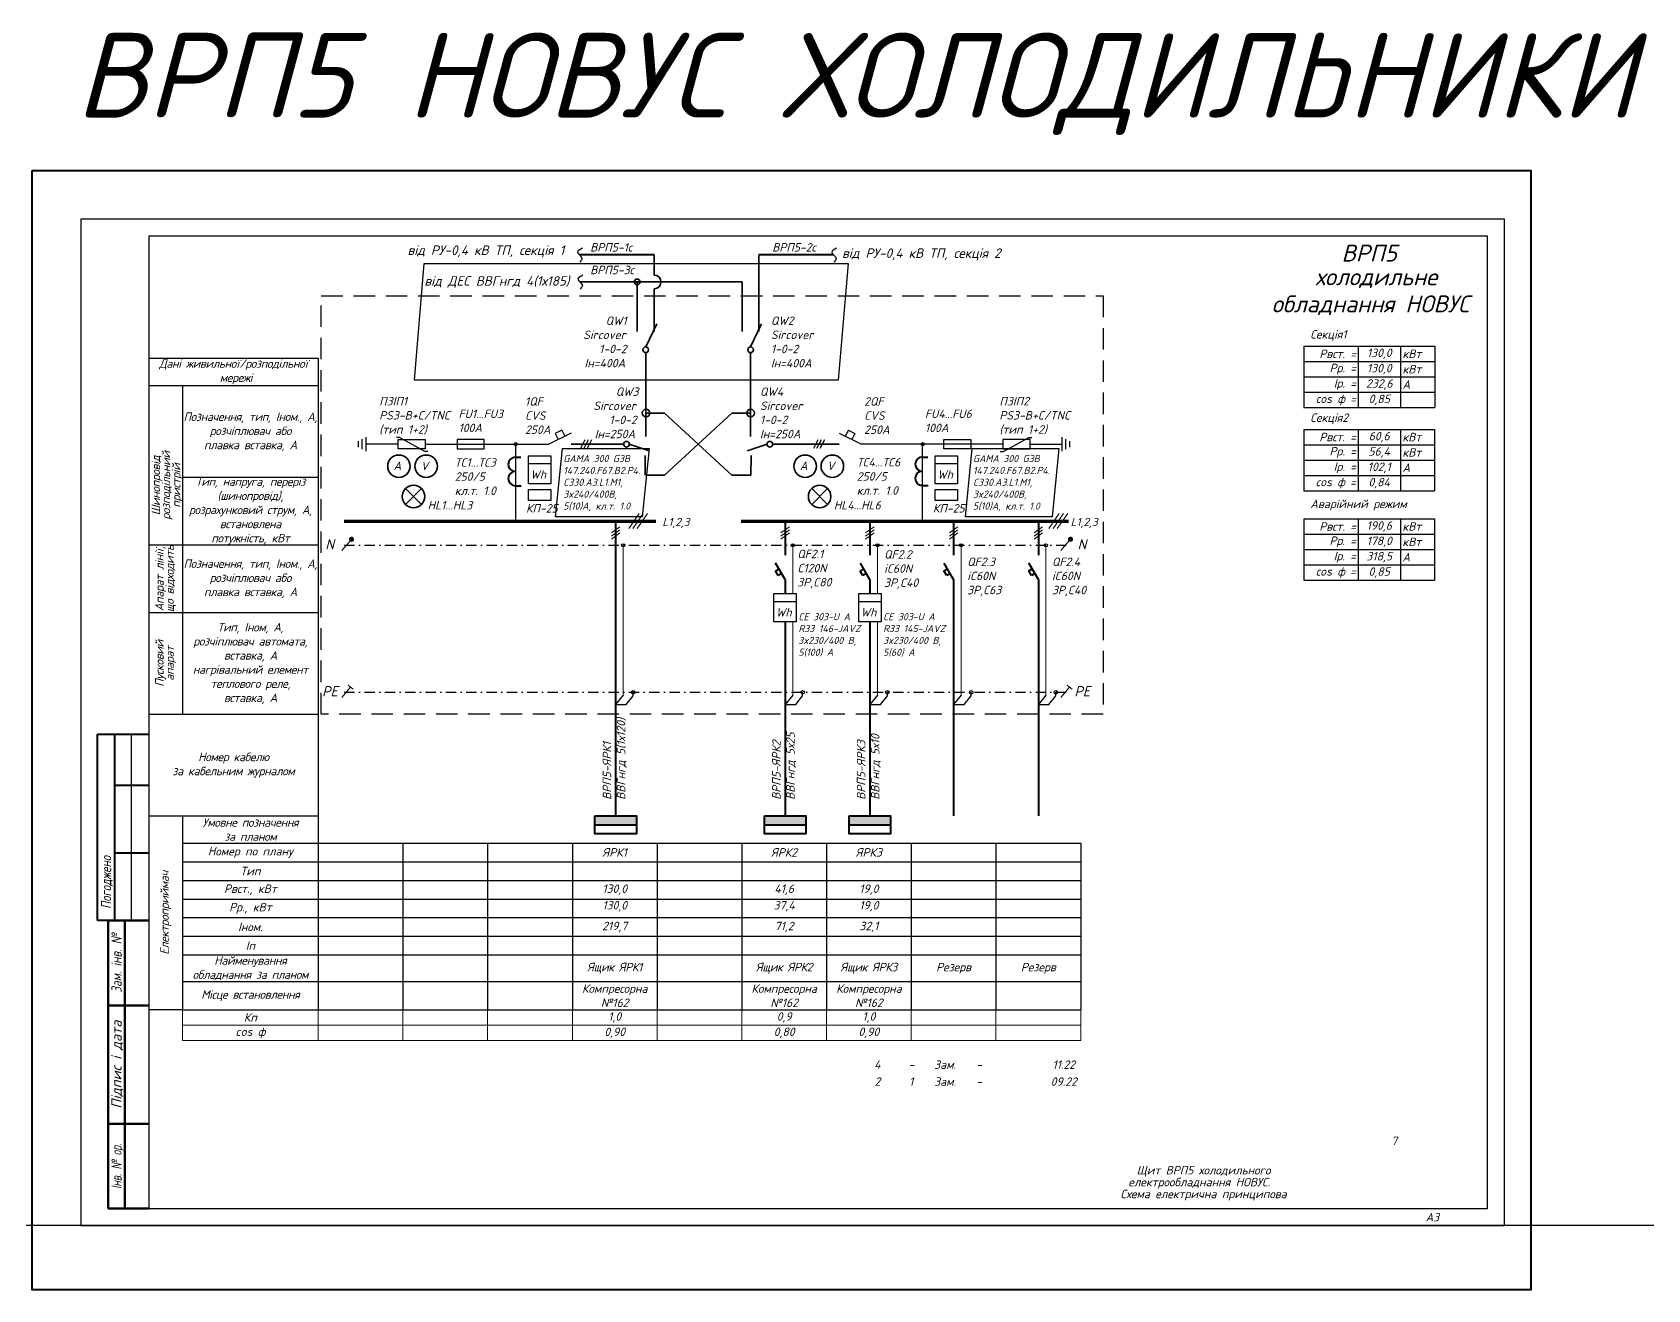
# Model space of a CAD drawing. Header units: millimetres. Extents: x -122434 to 1506205, y -201405 to 386015.
# Drawn here: x 366656 to 414320, y 152711 to 189816 of the extents above; entities that cross this region are included whole.
import ezdxf
from ezdxf.enums import TextEntityAlignment as Align

# ---------------------------------------------------------------- set-up
doc = ezdxf.new("R2010")
doc.units = ezdxf.units.MM
doc.linetypes.add('DASHDOTX2', pattern=[2, 1, -0.5, 0, -0.5])
doc.linetypes.add('DASHED', pattern=[9.525, 6.35, -3.175])
doc.layers.get('Defpoints').update_dxf_attribs({"color": 4})
for name, color, linetype in [('Cхема', 7, 'Continuous'), ('E_Зміни', 7, 'Continuous'), ('Схема', 7, 'Continuous')]:
    doc.layers.add(name, color=color, linetype=linetype)
doc.layers.add('Рамка внешняя', color=4, linetype='Continuous', lineweight=30, plot=False)
doc.styles.add('GOST 2.304', font='isocpeui.ttf')
doc.styles.add('ICO', font='isocpeui.ttf')
doc.styles.add('ГОСТ 2.304', font='isocpeui.ttf')
doc.styles.add('СГЕНЕРИР_СТИЛЬ_7', font='isocpeui.ttf')

# ---------------------------------------------------------------- blocks, each defined once
blk = doc.blocks.new('*T215')
at = {"color": 0, "lineweight": -2, "transparency": 16777216}
for p, q in [((0, 0), (26500, 0)), ((0, 0), (0, -4919)), ((4000, 0), (4000, -4919)), ((6500, 0), (6500, -4919)), ((9000, 0), (9000, -4919)), ((11500, 0), (11500, -4919)), ((14000, 0), (14000, -4919)), ((16500, 0), (16500, -4919)), ((19000, 0), (19000, -4919)), ((21500, 0), (21500, -4919)), ((24000, 0), (24000, -4919)), ((26500, 0), (26500, -4919)), ((0, -550), (26500, -550)), ((0, -1100), (26500, -1100)), ((0, -1650), (26500, -1650)), ((0, -2200), (26500, -2200)), ((0, -2750), (26500, -2750)), ((0, -3300), (26500, -3300)), ((0, -4087), (26500, -4087)), ((0, -4919), (26500, -4919))]:
    blk.add_line(p, q, dxfattribs=at)
at = {"layer": 'Defpoints', "color": 8, "linetype": 'ByBlock', "lineweight": 0, "transparency": 16777216}
for p, q in [((0, -4919), (0, -5826)), ((4000, -4919), (4000, -5826)), ((6500, -4919), (6500, -5826)), ((9000, -4919), (9000, -5826)), ((11500, -4919), (11500, -5826)), ((14000, -4919), (14000, -5826)), ((16500, -4919), (16500, -5826)), ((19000, -4919), (19000, -5826)), ((21500, -4919), (21500, -5826)), ((24000, -4919), (24000, -5826)), ((26500, -4919), (26500, -5826)), ((0, -5373), (26500, -5373)), ((0, -5826), (26500, -5826))]:
    blk.add_line(p, q, dxfattribs=at)
at = {"color": 0, "transparency": 16777216, "char_height": 250, "style": 'ГОСТ 2.304'}
for s, insert, width, attachment_point in [('Номер по плану', (2000, -275), 3880, 5), ('ЯРК1', (12750, -275), 2380, 5), ('ЯРК2', (17750, -275), 2380, 5), ('ЯРК3', (20250, -275), 2380, 5), ('Тип', (2000, -825), 3880, 5), ('Рвст., кВт', (2000, -1375), 3880, 5), ('130,0', (12750, -1375), 2380, 5), ('41,6', (17750, -1375), 2380, 5), ('19,0', (20250, -1375), 2380, 5), ('Рр., кВт', (2000, -1925), 3880, 5), ('130,0', (12750, -1710), 2380, 2), ('37,4', (17750, -1710), 2380, 2), ('19,0', (20250, -1710), 2380, 2), ('Іном.', (2000, -2475), 3880, 5), ('219,7', (12750, -2475), 2380, 5), ('71,2', (17750, -2475), 2380, 5), ('32,1', (20250, -2475), 2380, 5), ('Іп', (2000, -3025), 3880, 5), ('{\\T0.95;\\C7;Найменування обладнання за планом}', (2000, -3693), 3880, 5), ('{\\T0.95;Ящик ЯРК1}', (12750, -3693), 2380, 5), ('{\\T0.95;Ящик ЯРК2}', (17750, -3693), 2380, 5), ('{\\T0.95;Ящик ЯРК3}', (20250, -3693), 2380, 5), ('Резерв', (22750, -3693), 2380, 5), ('Резерв', (25250, -3693), 2380, 5), ('Компресорна №162', (12750, -4503), 2380, 5), ('Компресорна №162', (17750, -4503), 2380, 5), ('Компресорна №162', (20250, -4503), 2380, 5), ('{\\T0.95;\\C7;Місце встановлення}', (2000, -4503), 3880, 5)]:
    blk.add_mtext(s, dxfattribs=dict(at, insert=insert, width=width, attachment_point=attachment_point))
at = {"color": 7, "true_color": 0xffffff, "transparency": 16777216, "char_height": 250, "attachment_point": 5, "style": 'ГОСТ 2.304'}
for s, insert, width in [('Кп', (2000, -5146), 3880), ('1,0', (12750, -5146), 2380), ('0,9', (17750, -5146), 2380), ('1,0', (20250, -5146), 2380), ('cos ф', (2000, -5599), 3880), ('0,90', (12750, -5599), 2380), ('0,80', (17750, -5599), 2380), ('0,90', (20250, -5599), 2380)]:
    blk.add_mtext(s, dxfattribs=dict(at, insert=insert, width=width))
blk = doc.blocks.new('*T212')
at = {"color": 0, "lineweight": -2, "transparency": 16777216}
for p, q in [((0, 0), (3860, 0)), ((0, 0), (0, -1813)), ((1600, 0), (1600, -1813)), ((2850, 0), (2850, -1813)), ((3860, 0), (3860, -1813)), ((0, -453), (3860, -453)), ((0, -907), (3860, -907)), ((0, -1360), (3860, -1360)), ((0, -1813), (3860, -1813))]:
    blk.add_line(p, q, dxfattribs=at)
at = {"color": 0, "transparency": 16777216, "char_height": 250, "style": 'ГОСТ 2.304'}
for s, insert, width, attachment_point in [('Рвст. =', (1540, -227), 1480, 6), ('130,0', (2225, -227), 1130, 5), ('кВт', (2910, -227), 890, 4), ('Рр. =', (1540, -680), 1480, 6), ('130,0', (2225, -680), 1130, 5), ('кВт', (2910, -680), 890, 4), ('Ір. =', (1540, -1133), 1480, 6), ('232,6', (2225, -1133), 1130, 5), ('А', (2910, -1133), 890, 4), ('сos ф =', (1540, -1587), 1480, 6), ('0,85', (2225, -1587), 1130, 5)]:
    blk.add_mtext(s, dxfattribs=dict(at, insert=insert, width=width, attachment_point=attachment_point))
blk = doc.blocks.new('*T213')
at = {"color": 0, "lineweight": -2, "transparency": 16777216}
for p, q in [((0, 0), (1600, 0)), ((0, 0), (0, -1813)), ((1600, 0), (1600, -1813)), ((2850, 0), (3860, 0)), ((2850, 0), (2850, -1813)), ((3860, 0), (3860, -1813)), ((0, -453), (3860, -453)), ((0, -907), (3860, -907)), ((0, -1360), (3860, -1360)), ((0, -1813), (3860, -1813))]:
    blk.add_line(p, q, dxfattribs=at)
at = {"color": 0, "linetype": 'ByBlock', "lineweight": -2, "transparency": 16777216}
blk.add_line((1600, 0), (2850, 0), dxfattribs=at)
at = {"color": 0, "transparency": 16777216, "char_height": 250, "style": 'ГОСТ 2.304'}
for s, insert, width, attachment_point in [('Рвст. =', (1540, -227), 1480, 6), ('60,6', (2225, -227), 1130, 5), ('кВт', (2910, -227), 890, 4), ('Рр. =', (1540, -680), 1480, 6), ('56,4', (2225, -680), 1130, 5), ('кВт', (2910, -680), 890, 4), ('Ір. =', (1540, -1133), 1480, 6), ('102,1', (2225, -1133), 1130, 5), ('А', (2910, -1133), 890, 4), ('сos ф =', (1540, -1587), 1480, 6), ('0,84', (2225, -1587), 1130, 5)]:
    blk.add_mtext(s, dxfattribs=dict(at, insert=insert, width=width, attachment_point=attachment_point))
blk = doc.blocks.new('*T214')
at = {"color": 0, "lineweight": -2, "transparency": 16777216}
for p, q in [((0, 0), (1600, 0)), ((0, 0), (0, -1813)), ((1600, 0), (1600, -1813)), ((2850, 0), (3860, 0)), ((2850, 0), (2850, -1813)), ((3860, 0), (3860, -1813)), ((0, -453), (3860, -453)), ((0, -907), (3860, -907)), ((0, -1360), (3860, -1360)), ((0, -1813), (3860, -1813))]:
    blk.add_line(p, q, dxfattribs=at)
at = {"color": 0, "linetype": 'ByBlock', "lineweight": -2, "transparency": 16777216}
blk.add_line((1600, 0), (2850, 0), dxfattribs=at)
at = {"color": 0, "transparency": 16777216, "char_height": 250, "style": 'ГОСТ 2.304'}
for s, insert, width, attachment_point in [('Рвст. =', (1540, -227), 1480, 6), ('190,6', (2225, -227), 1130, 5), ('кВт', (2910, -227), 890, 4), ('Рр. =', (1540, -680), 1480, 6), ('178,0', (2225, -680), 1130, 5), ('кВт', (2910, -680), 890, 4), ('Ір. =', (1540, -1133), 1480, 6), ('318,5', (2225, -1133), 1130, 5), ('А', (2910, -1133), 890, 4), ('сos ф =', (1540, -1587), 1480, 6), ('0,85', (2225, -1587), 1130, 5)]:
    blk.add_mtext(s, dxfattribs=dict(at, insert=insert, width=width, attachment_point=attachment_point))
blk = doc.blocks.new('*U210')
at = {"lineweight": 40}
for p, q in [((4.94, 90), (4.94, 145)), ((4.94, 145), (19.94, 145)), ((9.94, 145), (9.94, 90)), ((9.94, 130), (19.94, 130)), ((9.94, 110), (19.94, 110)), ((19.94, 90), (4.94, 90))]:
    blk.add_line(p, q, dxfattribs=at)
at = {"lineweight": 25}
blk.add_line((14.94, 90), (14.94, 145), dxfattribs=at)
at = {"linetype": 'Continuous', "lineweight": 60}
for p, q in [((8, 5), (8, 90)), ((8, 90), (20, 90)), ((13, 5), (13, 90)), ((8, 65), (20, 65)), ((8, 30), (20, 30)), ((20, 5), (8, 5))]:
    blk.add_line(p, q, dxfattribs=at)
at = {"lineweight": 30, "ltscale": 100}
blk.add_lwpolyline([(20, 5), (415, 5), (415, 292), (20, 292)], close=True, dxfattribs=at)
at = {"layer": 'Рамка внешняя', "ltscale": 100}
blk.add_lwpolyline([(0, 0), (420, 0), (420, 297), (0, 297)], close=True, dxfattribs=at)
at = {"linetype": 'Continuous', "lineweight": 25, "style": 'СГЕНЕРИР_СТИЛЬ_7'}
for s, width, p in [('Погоджено', 0.8, (7.44, 101.27)), ('Зам. інв. №', 0.8, (10.5, 77.5)), ('Інв. № ор.', 0.7, (10.5, 17.5))]:
    blk.add_text(s, height=3, rotation=90, dxfattribs=dict(at, width=width)).set_placement(p, align=Align.MIDDLE_CENTER)
blk.add_text('Підпис і дата', height=3, rotation=90, dxfattribs=at).set_placement((10.5, 47.5), align=Align.MIDDLE_CENTER)
at = {"layer": 'Схема', "linetype": 'Continuous', "style": 'ГОСТ 2.304'}
blk.add_text('А3', height=2.5, dxfattribs=at).set_placement((396.77, 1.24))

msp = doc.modelspace()

# ---------------------------------------------------------------- hatches: boundary and pattern name
at = {"lineweight": 40}
h = msp.add_hatch(color=256, dxfattribs=at)
h.dxf.hatch_style = 1
h.paths.add_polyline_path([(384479, 166690), (383254, 166690), (383254, 166427), (384479, 166427)])
h = msp.add_hatch(color=256, dxfattribs=at)
h.dxf.hatch_style = 1
h.paths.add_polyline_path([(389482, 166690), (388257, 166690), (388257, 166427), (389482, 166427)])
h = msp.add_hatch(color=256, dxfattribs=at)
h.dxf.hatch_style = 1
h.paths.add_polyline_path([(391982, 166690), (390757, 166690), (390757, 166427), (391982, 166427)])

# ---------------------------------------------------------------- linework, layer by layer
at = {"color": 7, "ltscale": 300}
for p, q in [((370090, 183489), (370090, 161968)), ((370090, 180198), (375090, 180198)), ((375090, 180198), (375090, 165890)), ((370090, 179398), (375090, 179398)), ((371090, 179398), (371090, 174690)), ((371090, 176690), (375090, 176690)), ((370090, 174690), (375090, 174690)), ((371090, 174690), (371090, 172690)), ((370090, 172690), (375090, 172690)), ((371090, 172690), (371090, 169690)), ((370090, 169690), (375090, 169690)), ((370090, 166690), (375090, 166690)), ((371090, 166690), (371090, 160971))]:
    msp.add_line(p, q, dxfattribs=at)
at = {"lineweight": 40, "ltscale": 300}
for p, q in [((385005, 183247), (382801, 183247)), ((390299, 183247), (388096, 183247)), ((383867, 175389), (383867, 170860)), ((388869, 173669), (388869, 173252)), ((391369, 173669), (391369, 173252)), ((393840, 173669), (393840, 166690)), ((396340, 173669), (396340, 166690)), ((388869, 172418), (388869, 166690)), ((391369, 172418), (391369, 166690)), ((383867, 170860), (383867, 166690)), ((383254, 166427), (384479, 166427)), ((388257, 166427), (389482, 166427)), ((390757, 166427), (391982, 166427))]:
    msp.add_line(p, q, dxfattribs=at)
at = {"color": 7, "lineweight": 30, "ltscale": 300}
for p, q in [((377487, 177863), (377398, 177863)), ((378237, 177448), (377487, 177863)), ((395308, 177448), (396057, 177863)), ((396057, 177863), (396147, 177863)), ((377448, 177661), (376504, 177661)), ((378326, 177448), (378237, 177448)), ((378248, 177661), (381898, 177661)), ((395297, 177661), (391123, 177661)), ((395218, 177448), (395308, 177448)), ((396096, 177661), (397040, 177661)), ((381295, 177092), (381954, 177092)), ((393300, 177092), (393959, 177092)), ((388539, 173023), (389199, 173023)), ((391039, 173023), (391699, 173023))]:
    msp.add_line(p, q, dxfattribs=at)
at = {"color": 0, "lineweight": 30, "ltscale": 300}
for p, q in [((382552, 177988), (381898, 177661)), ((382282, 178076), (382087, 177979)), ((382087, 177979), (382176, 177801)), ((382282, 178076), (382371, 177898)), ((390464, 177988), (391118, 177661)), ((390734, 178076), (390645, 177898)), ((390734, 178076), (390928, 177979)), ((390928, 177979), (390839, 177801)), ((380920, 175389), (380920, 177661)), ((392925, 175389), (392925, 177661))]:
    msp.add_line(p, q, dxfattribs=at)
at = {"color": 0, "ltscale": 300}
for p, q in [((382960, 177792), (382829, 177530)), ((383058, 177792), (382927, 177530)), ((383156, 177792), (383025, 177530)), ((389832, 177792), (389701, 177530)), ((389930, 177792), (389799, 177530)), ((390028, 177792), (389897, 177530)), ((384090, 170258), (383867, 169978)), ((384181, 169978), (384384, 170239)), ((384384, 170239), (384384, 170339)), ((389093, 170258), (388869, 169978)), ((389184, 169978), (389386, 170239)), ((389386, 170239), (389386, 170339)), ((391593, 170258), (391369, 169978)), ((391684, 169978), (391886, 170239)), ((391886, 170239), (391886, 170339)), ((394063, 170258), (393840, 169978)), ((394154, 169978), (394357, 170239)), ((394357, 170239), (394357, 170339)), ((396563, 170258), (396340, 169978)), ((396654, 169978), (396857, 170239)), ((396857, 170239), (396857, 170339)), ((383858, 169978), (384181, 169978)), ((388860, 169978), (389184, 169978)), ((391360, 169978), (391684, 169978)), ((393831, 169978), (394154, 169978)), ((396331, 169978), (396654, 169978))]:
    msp.add_line(p, q, dxfattribs=at)
at = {"color": 7, "lineweight": 40, "ltscale": 300}
for p, q in [((380910, 177277), (381074, 177277)), ((392915, 177282), (393079, 177282)), ((380910, 176437), (381080, 176437)), ((392915, 176442), (393085, 176442))]:
    msp.add_line(p, q, dxfattribs=at)
at = {"lineweight": 15, "ltscale": 300}
for p, q in [((384559, 175615), (384253, 175178)), ((384683, 175615), (384377, 175178)), ((384807, 175615), (384502, 175178)), ((396957, 175615), (396652, 175178)), ((397081, 175615), (396776, 175178)), ((397206, 175615), (396900, 175178))]:
    msp.add_line(p, q, dxfattribs=at)
at = {"color": 0, "lineweight": 13, "ltscale": 300}
for p, q in [((383742, 175041), (383991, 175226)), ((383742, 174948), (383991, 175133)), ((383742, 174856), (383991, 175041)), ((388745, 175041), (388993, 175226)), ((388745, 174948), (388993, 175133)), ((388745, 174856), (388993, 175041)), ((391245, 175041), (391493, 175226)), ((391245, 174948), (391493, 175133)), ((391245, 174856), (391493, 175041)), ((393715, 175041), (393964, 175226)), ((393715, 174948), (393964, 175133)), ((393715, 174856), (393964, 175041)), ((396215, 175041), (396464, 175226)), ((396215, 174948), (396464, 175133)), ((396215, 174856), (396464, 175041))]:
    msp.add_line(p, q, dxfattribs=at)
at = {"color": 0, "lineweight": 40, "ltscale": 300}
for p, q in [((388869, 175389), (388869, 174384)), ((391369, 175389), (391369, 174384)), ((393840, 175389), (393840, 174384)), ((396340, 175389), (396340, 174384)), ((388585, 173921), (388689, 173981)), ((388869, 173669), (388589, 174149)), ((391085, 173921), (391189, 173981)), ((391369, 173669), (391089, 174149)), ((393556, 173921), (393660, 173981)), ((393840, 173669), (393560, 174149)), ((396056, 173921), (396160, 173981)), ((396340, 173669), (396060, 174149)), ((388665, 173782), (388585, 173921)), ((388769, 173842), (388665, 173782)), ((391165, 173782), (391085, 173921)), ((391269, 173842), (391165, 173782)), ((393636, 173782), (393556, 173921)), ((393740, 173842), (393636, 173782)), ((396136, 173782), (396056, 173921)), ((396240, 173842), (396136, 173782))]:
    msp.add_line(p, q, dxfattribs=at)
at = {"color": 0, "linetype": 'DASHDOTX2', "ltscale": 300}
for p, q in [((375858, 174678), (397236, 174678)), ((375858, 170339), (397236, 170339))]:
    msp.add_line(p, q, dxfattribs=at)
at = {"color": 0, "lineweight": 9, "ltscale": 300}
for p, q in [((384090, 173252), (384090, 174678)), ((389093, 173252), (389093, 174678)), ((391593, 173252), (391593, 174678)), ((394063, 170258), (394063, 174678)), ((396563, 170258), (396563, 174678)), ((384090, 170258), (384090, 173252)), ((389093, 170258), (389093, 172418)), ((391593, 170258), (391593, 172418))]:
    msp.add_line(p, q, dxfattribs=at)
msp.add_xline((1302, 154602), (-1, 0))
at = {"color": 6, "lineweight": 40}
msp.add_lwpolyline([(366656, 185736), (410872, 185736), (410872, 152711), (366656, 152711)], close=True, dxfattribs=at)
at = {"linetype": 'DASHED', "ltscale": 100}
msp.add_lwpolyline([(375180, 182041), (398253, 182041), (398253, 169690), (375180, 169690)], close=True, dxfattribs=at)
at = {"color": 7, "lineweight": 30, "ltscale": 100}
for points in [[(376391, 177515), (376391, 177807)], [(376504, 177458), (376504, 177865)], [(397040, 177458), (397040, 177865)], [(397153, 177515), (397153, 177807)], [(376278, 177573), (376278, 177750)], [(397267, 177573), (397267, 177750)]]:
    msp.add_lwpolyline(points, dxfattribs=at)
for points in [[(377448, 177524), (377448, 177798), (378248, 177798), (378248, 177524)], [(379991, 177524), (379991, 177798), (379191, 177798), (379191, 177524)], [(393554, 177524), (393554, 177798), (394353, 177798), (394353, 177524)], [(396096, 177524), (396096, 177798), (395297, 177798), (395297, 177524)], [(381295, 177321), (381954, 177321), (381954, 176488), (381295, 176488)], [(393300, 177321), (393959, 177321), (393959, 176488), (393300, 176488)], [(381295, 176321), (381954, 176321), (381954, 175995), (381295, 175995)], [(393300, 176321), (393959, 176321), (393959, 175995), (393300, 175995)], [(388539, 173252), (389199, 173252), (389199, 172418), (388539, 172418)], [(391039, 173252), (391699, 173252), (391699, 172418), (391039, 172418)]]:
    msp.add_lwpolyline(points, close=True, dxfattribs=at)
at = {"color": 0, "lineweight": 40, "ltscale": 100, "const_width": 100}
for points in [[(375853, 175389), (385061, 175389)], [(387568, 175389), (397236, 175389)]]:
    msp.add_lwpolyline(points, dxfattribs=at)
at = {"lineweight": 9, "ltscale": 100, "const_width": 75}
for points in [[(376038, 174855, 1), (376113, 174855, 1)], [(397253, 174855, 1), (397328, 174855, 1)]]:
    msp.add_lwpolyline(points, format="xyb", close=True, dxfattribs=at)
at = {"lineweight": 20, "ltscale": 100}
for points in [[(376050, 174828), (375793, 174528)], [(397264, 174828), (397008, 174528)], [(376049, 170490), (375793, 170190)], [(376046, 170492), (376127, 170429), (375972, 170550)], [(397264, 170490), (397008, 170190)], [(397261, 170492), (397342, 170429), (397187, 170550)]]:
    msp.add_lwpolyline(points, dxfattribs=at)
at = {"color": 7, "lineweight": 40, "ltscale": 100}
for points in [[(383254, 166690), (384479, 166690), (384479, 166164), (383254, 166164)], [(388257, 166690), (389482, 166690), (389482, 166164), (388257, 166164)], [(390757, 166690), (391982, 166690), (391982, 166164), (390757, 166164)]]:
    msp.add_lwpolyline(points, close=True, dxfattribs=at)
msp.add_lwpolyline([(371090, 160971), (370090, 160971)])
at = {"color": 0, "lineweight": 30}
for centre in [(380920, 177661), (392925, 177661)]:
    msp.add_circle(centre, 46.3, dxfattribs=at)
at = {"color": 0}
for centre, radius in [((384090, 174678), 46.3), ((389093, 174678), 46.3), ((391593, 174678), 46.3), ((394063, 174678), 46.3), ((396563, 174678), 46.3), ((384384, 170339), 51.8), ((389386, 170339), 51.8), ((391886, 170339), 51.8), ((394357, 170339), 51.8), ((396857, 170339), 51.8)]:
    msp.add_circle(centre, radius, dxfattribs=at)
at = {"color": 7, "lineweight": 40}
for centre in [(380910, 177067), (380910, 176648), (392915, 177072), (392915, 176653)]:
    msp.add_arc(centre, 211, 90, 270, dxfattribs=at)
at = {"color": 7}
for points in [[(382891, 183445), (382747, 183323), (382875, 183142), (382811, 183036)], [(390389, 183445), (390246, 183323), (390373, 183142), (390309, 183036)], [(382901, 182649), (382757, 182527), (382885, 182346), (382821, 182240)]]:
    msp.add_spline(points, degree=3, dxfattribs=at)
at = {"color": 0, "lineweight": 40}
for p in [(388832, 173730), (391332, 173730), (393803, 173730), (396303, 173730)]:
    msp.add_point(p, dxfattribs=at)
at = {"layer": 'Cхема', "lineweight": 35}
for p, q in [((385005, 183247), (385005, 182652)), ((388096, 183247), (388096, 180986)), ((384505, 182451), (384505, 180986)), ((385005, 182249), (385005, 180986)), ((385079, 181217), (384755, 180532)), ((388175, 181217), (387851, 180532)), ((384755, 180365), (384755, 177890)), ((387851, 180365), (387851, 177890)), ((384751, 178580), (385307, 178580)), ((385307, 178580), (387299, 176743)), ((387299, 178580), (385307, 176743)), ((387851, 178580), (387299, 178580)), ((384103, 177661), (382552, 177661)), ((384853, 177470), (384270, 177661)), ((384742, 177328), (384742, 176743)), ((387752, 177470), (388336, 177661)), ((387864, 177328), (387854, 176743)), ((388502, 177661), (390464, 177661)), ((384755, 176743), (385307, 176743)), ((387854, 176743), (387299, 176743)), ((378137, 175885), (377668, 176354)), ((377668, 175885), (378137, 176354)), ((390122, 175885), (389653, 176354)), ((389653, 175885), (390122, 176354))]:
    msp.add_line(p, q, dxfattribs=at)
msp.add_lwpolyline([(387601, 180986), (387601, 182451), (382811, 182451)], dxfattribs=at)
for centre, radius in [((384505, 182451), 83.3), ((384755, 180449), 83.3), ((387851, 180449), 83.3), ((384764, 178580), 111), ((384764, 178580), 111), ((387851, 178580), 111), ((387851, 178580), 111), ((377473, 177010, 0), 332), ((378275, 177010, 0), 332), ((384187, 177661), 83.3), ((388419, 177661), 83.3), ((389460, 177010, 0), 332), ((390262, 177010, 0), 332), ((377902, 176120, 0), 332), ((389887, 176120, 0), 332)]:
    msp.add_circle(centre, radius, dxfattribs=at)
msp.add_arc((385005, 182451), 201, 270, 90, dxfattribs=at)
at = {"layer": 'E_Зміни', "color": 1}
msp.add_lwpolyline([(378222, 182993), (390731, 182993), (390438, 179546), (377929, 179546)], close=True, dxfattribs=at)
at = {"layer": 'E_Зміни', "color": 1, "elevation": 0}
for points in [[(382302, 177537), (384858, 177537), (384655, 175518), (382098, 175518)], [(394391, 177537), (396948, 177537), (396744, 175518), (394188, 175518)]]:
    msp.add_lwpolyline(points, close=True, dxfattribs=at)

# ---------------------------------------------------------------- block references
at = {"xscale": 100, "yscale": 100, "zscale": 100}
msp.add_blockref('*U210', (368090, 154602), dxfattribs=at)
for name, p in [('*T212', (404175, 180556)), ('*T213', (404173, 178099)), ('*T214', (404173, 175460)), ('*T215', (371090, 165890))]:
    msp.add_blockref(name, p)

# ---------------------------------------------------------------- texts
at = {"color": 6, "lineweight": 40, "style": 'GOST 2.304'}
msp.add_text('ВРП5 НОВУС ХОЛОДИЛЬНИКИ', height=2500, dxfattribs=at).set_placement((367930, 187300))
at = {"color": 0, "lineweight": 40}
for s, height, style, p in [('від РУ-0,4 кВ ТП, секція 1', 281.25, 'ГОСТ 2.304', (377727, 183246)), ('ВРП5-1с', 250, 'GOST 2.304', (383115, 183346)), ('ВРП5-2с', 250, 'GOST 2.304', (388488, 183346)), ('ВРП5', 500, 'GOST 2.304', (405287, 183051)), ('від РУ-0,4 кВ ТП, секція 2', 281.25, 'ГОСТ 2.304', (390549, 183159)), ('від ДЕС ВВГнгд 4(1х185) ', 281.25, 'ГОСТ 2.304', (378225, 182338)), ('ВРП5-3с', 250, 'GOST 2.304', (383115, 182677)), ('холодильне ', 500, 'GOST 2.304', (404517, 182351)), ('обладнання НОВУС', 500, 'GOST 2.304', (403227, 181551))]:
    msp.add_text(s, height=height, dxfattribs=dict(at, style=style)).set_placement(p)
at = {"color": 7, "lineweight": 40, "style": 'ГОСТ 2.304'}
for s, p in [('А', (377315, 176900, 0)), ('V', (378116, 176900, 0)), ('Wh', (381353, 176645)), ('А', (389302, 176900, 0)), ('V', (390103, 176900, 0)), ('Wh', (393358, 176645)), ('HL1...HL3', (378322, 175735, 0)), ('HL4...HL6', (390307, 175735, 0)), ('Wh', (388597, 172576)), ('Wh', (391097, 172576))]:
    msp.add_text(s, height=250, dxfattribs=at).set_placement(p)
at = {"color": 0, "lineweight": 9, "style": 'ICO'}
for s, height, p in [('L1,2,3', 243.1, (385246, 175243)), ('L1,2,3', 243.1, (397291, 175243)), ('N', 300, (375300, 174559)), ('N', 300, (397497, 174559)), ('PE', 300, (375207, 170221)), ('PE', 300, (397405, 170221))]:
    msp.add_text(s, height=height, dxfattribs=at).set_placement(p)
at = {"color": 7, "linetype": 'Continuous', "char_height": 250, "style": 'ГОСТ 2.304'}
for s, insert, width, attachment_point in [('\\pxi7.2836;{\\C256;QW1\\P\\pi4.6392;Sircover\\P\\pi6.5216;1-0-2\\P\\pi4.7968;Iн=400А}', (381751, 180680, 0), 2434.76, 4), ('\\pxql;{\\C256;QW2\\PSircover\\P1-0-2\\PIн=400А}', (388449, 180680, 0), 2434.76, 4), ('{\\T0.95;Дані живильної/розподільної\\P мережі}', (372590, 179798), 5000, 5), ('\\pxi7.2836;{\\C256;QW3\\P\\pi4.6392;Sircover\\P\\pi6.5216;1-0-2\\P\\pi4.7968;Iн=250А}', (382050, 178586, 0), 2434.76, 4), ('{\\C256;QW4\\PSircover\\P1-0-2\\PIн=250А}', (388125, 178586, 0), 1827.7, 4), ('{\\C256;ПЗІП1\\PPS3-B+C/TNC\\P(тип 1+2)}', (376891, 178501, 0), 4000, 4), ('{\\C256;1QF\\PCVS\\P250А}', (381193, 178506, 0), 4000, 4), ('{\\C256;2QF\\PCVS\\P250А}', (391201, 178506, 0), 4000, 4), ('{\\C256;ПЗІП2\\PPS3-B+C/TNC\\P(тип 1+2)}', (395190, 178501, 0), 4000, 4), ('{\\T0.95;Позначення, тип, Iном., А, розчіплювач або \\Pплавка вставка, А}', (373090, 178026), 4000, 5), ('{\\C256;FU1...FU3\\P100А }', (379232, 178350), 1387.26, 4), ('{\\C256;FU4...FU6\\P100А }', (392994, 178350), 1387.26, 4), ('{\\T0.95;Тип, напруга, переріз (шинопровід), розрахунковий струм, А, встановлена \\Pпотужність, кВт}', (373090, 175690), 4000, 5), ('{\\C256;QF2.1\\PC120N\\P3P,C80}', (389228, 173977), 1295.3, 4), ('{\\C256;QF2.2\\PiC60N\\P3P,C40}', (391789, 173963), 4000, 4), ('{\\T0.95;Позначення, тип, Iном., А, розчіплювач або \\Pплавка вставка, А}', (373090, 173690), 4000, 5), ('{\\T0.95;Тип, Iном, А,\\Pрозчіплювач автомата,\\Pвставка, А\\Pнагрівальний елемент теплового реле,\\Pвставка, А}', (373090, 171190), 4000, 5), ('{\\T0.95;Номер кабелю \\Pза кабельним журналом}', (372590, 168190), 5000, 5), ('{\\T0.95;Умовне позначення \\Pза планом}', (373090, 166290), 4000, 5)]:
    msp.add_mtext(s, dxfattribs=dict(at, insert=insert, width=width, attachment_point=attachment_point))
at = {"ltscale": 100, "attachment_point": 1}
for s, width, insert, char_height, style in [('Секція1', 4941.25, (404365, 181028, 0), 250, 'ГОСТ 2.304'), ('Секція2', 4941.25, (404365, 178569, 0), 250, 'ГОСТ 2.304'), ('{\\C7;GAMA 300 G3B 147.240.F67.B2.P4.\\PC330.A3.L1.M1, 3x240/400В, 5(10)А, кл.т. 1.0}', 2227.75, (382323, 177342, 0), 210, 'GOST 2.304'), ('{\\C7;GAMA 300 G3B 147.240.F67.B2.P4.\\PC330.A3.L1.M1, 3x240/400В, 5(10)А, кл.т. 1.0}', 2227.75, (394412, 177342, 0), 210, 'GOST 2.304'), ('ТС1...ТС3\\P250/5 \\Pкл.т. 1.0', 1652.14, (379120, 177247), 250, 'ГОСТ 2.304'), ('ТС4...ТС6\\P250/5 \\Pкл.т. 1.0', 1652.14, (390982, 177253), 250, 'ГОСТ 2.304'), ('КП-25', 1652.14, (381223, 175895), 250, 'ГОСТ 2.304'), ('КП-25', 1652.14, (393228, 175895), 250, 'ГОСТ 2.304'), ('Аварійний режим', 4941.25, (404365, 176024, 0), 250, 'ГОСТ 2.304'), ('{\\C7;CE 303-U A R33 146-JAVZ\\P3x230/400 В, 5(100) А}', 1925.02, (389261, 172676, 0), 210, 'GOST 2.304'), ('{\\C7;CE 303-U A R33 145-JAVZ\\P3x230/400 В, 5(60) А}', 1925.02, (391761, 172676, 0), 210, 'GOST 2.304')]:
    msp.add_mtext_dynamic_manual_height_columns(s, width=width, gutter_width=1250, heights=[0], dxfattribs=dict(at, insert=insert, char_height=char_height, style=style))
at = {"color": 7, "linetype": 'Continuous', "char_height": 250, "attachment_point": 5, "rotation": 90, "line_spacing_factor": 0.72, "style": 'ГОСТ 2.304'}
for s, insert, width in [('{\\T0.95;Шинопровід\\Pрозподільний \\Pпристрій}', (370634, 176440), 3500), ('{\\T0.95;Апарат лінії, що відходить}', (370590, 173690), 2000), ('{\\T0.95;Пусковий \\Pапарат}', (370590, 171190), 3000), ('{\\T0.95;Електроприймач}', (370590, 163830), 5719.2)]:
    msp.add_mtext(s, dxfattribs=dict(at, insert=insert, width=width))
at = {"lineweight": 15, "char_height": 250, "width": 1341.47, "attachment_point": 1, "style": 'ГОСТ 2.304'}
for s, insert in [('{\\C7;QF2.3\\P}iC60N{\\C7;\\P3P,C63}', (394242, 174316)), ('{\\C7;QF2.4\\P}iC60N{\\C7;\\P3P,C40}', (396742, 174316))]:
    msp.add_mtext(s, dxfattribs=dict(at, insert=insert))
at = {"color": 7, "linetype": 'Continuous', "char_height": 250, "width": 4000, "attachment_point": 4, "rotation": 90, "style": 'ГОСТ 2.304'}
for s, insert in [('{\\C256;ВРП5-ЯРК1\\PВВГнгд 5(1х120)}', (383839, 167165)), ('{\\C256;ВРП5-ЯРК2\\PВВГнгд 5х25}', (388839, 167165)), ('{\\C256;ВРП5-ЯРК3\\PВВГнгд 5х10}', (391339, 167165))]:
    msp.add_mtext(s, dxfattribs=dict(at, insert=insert))
at = {"linetype": 'Continuous', "lineweight": 25, "char_height": 250, "attachment_point": 5, "line_spacing_factor": 0.84, "style": 'GOST 2.304'}
for s, insert, width in [('{\\C7;7}', (406840, 157102), 1500), ('\\pi250;Щит ВРП5 холодильного електрообладнання НОВУС. \\PСхема електрична принципова', (401090, 155852), 7000)]:
    msp.add_mtext(s, dxfattribs=dict(at, insert=insert, width=width))
at = {"layer": 'E_Зміни', "linetype": 'Continuous', "lineweight": 25, "char_height": 250, "width": 1000, "attachment_point": 5, "line_spacing_factor": 0.84, "style": 'GOST 2.304'}
for s, insert in [('{\\C7;4}', (391590, 159352)), ('{\\C7;-}', (392590, 159352)), ('{\\C7;Зам.}', (393590, 159352)), ('{\\C7;-}', (394590, 159352)), ('{\\C7;11.22}', (397090, 159352)), ('{\\C7;2}', (391590, 158852)), ('{\\C7;1}', (392590, 158852)), ('{\\C7;Зам.}', (393590, 158852)), ('{\\C7;-}', (394590, 158852)), ('{\\C7;09.22}', (397090, 158852))]:
    msp.add_mtext(s, dxfattribs=dict(at, insert=insert))

doc.saveas('drawing.dxf')
